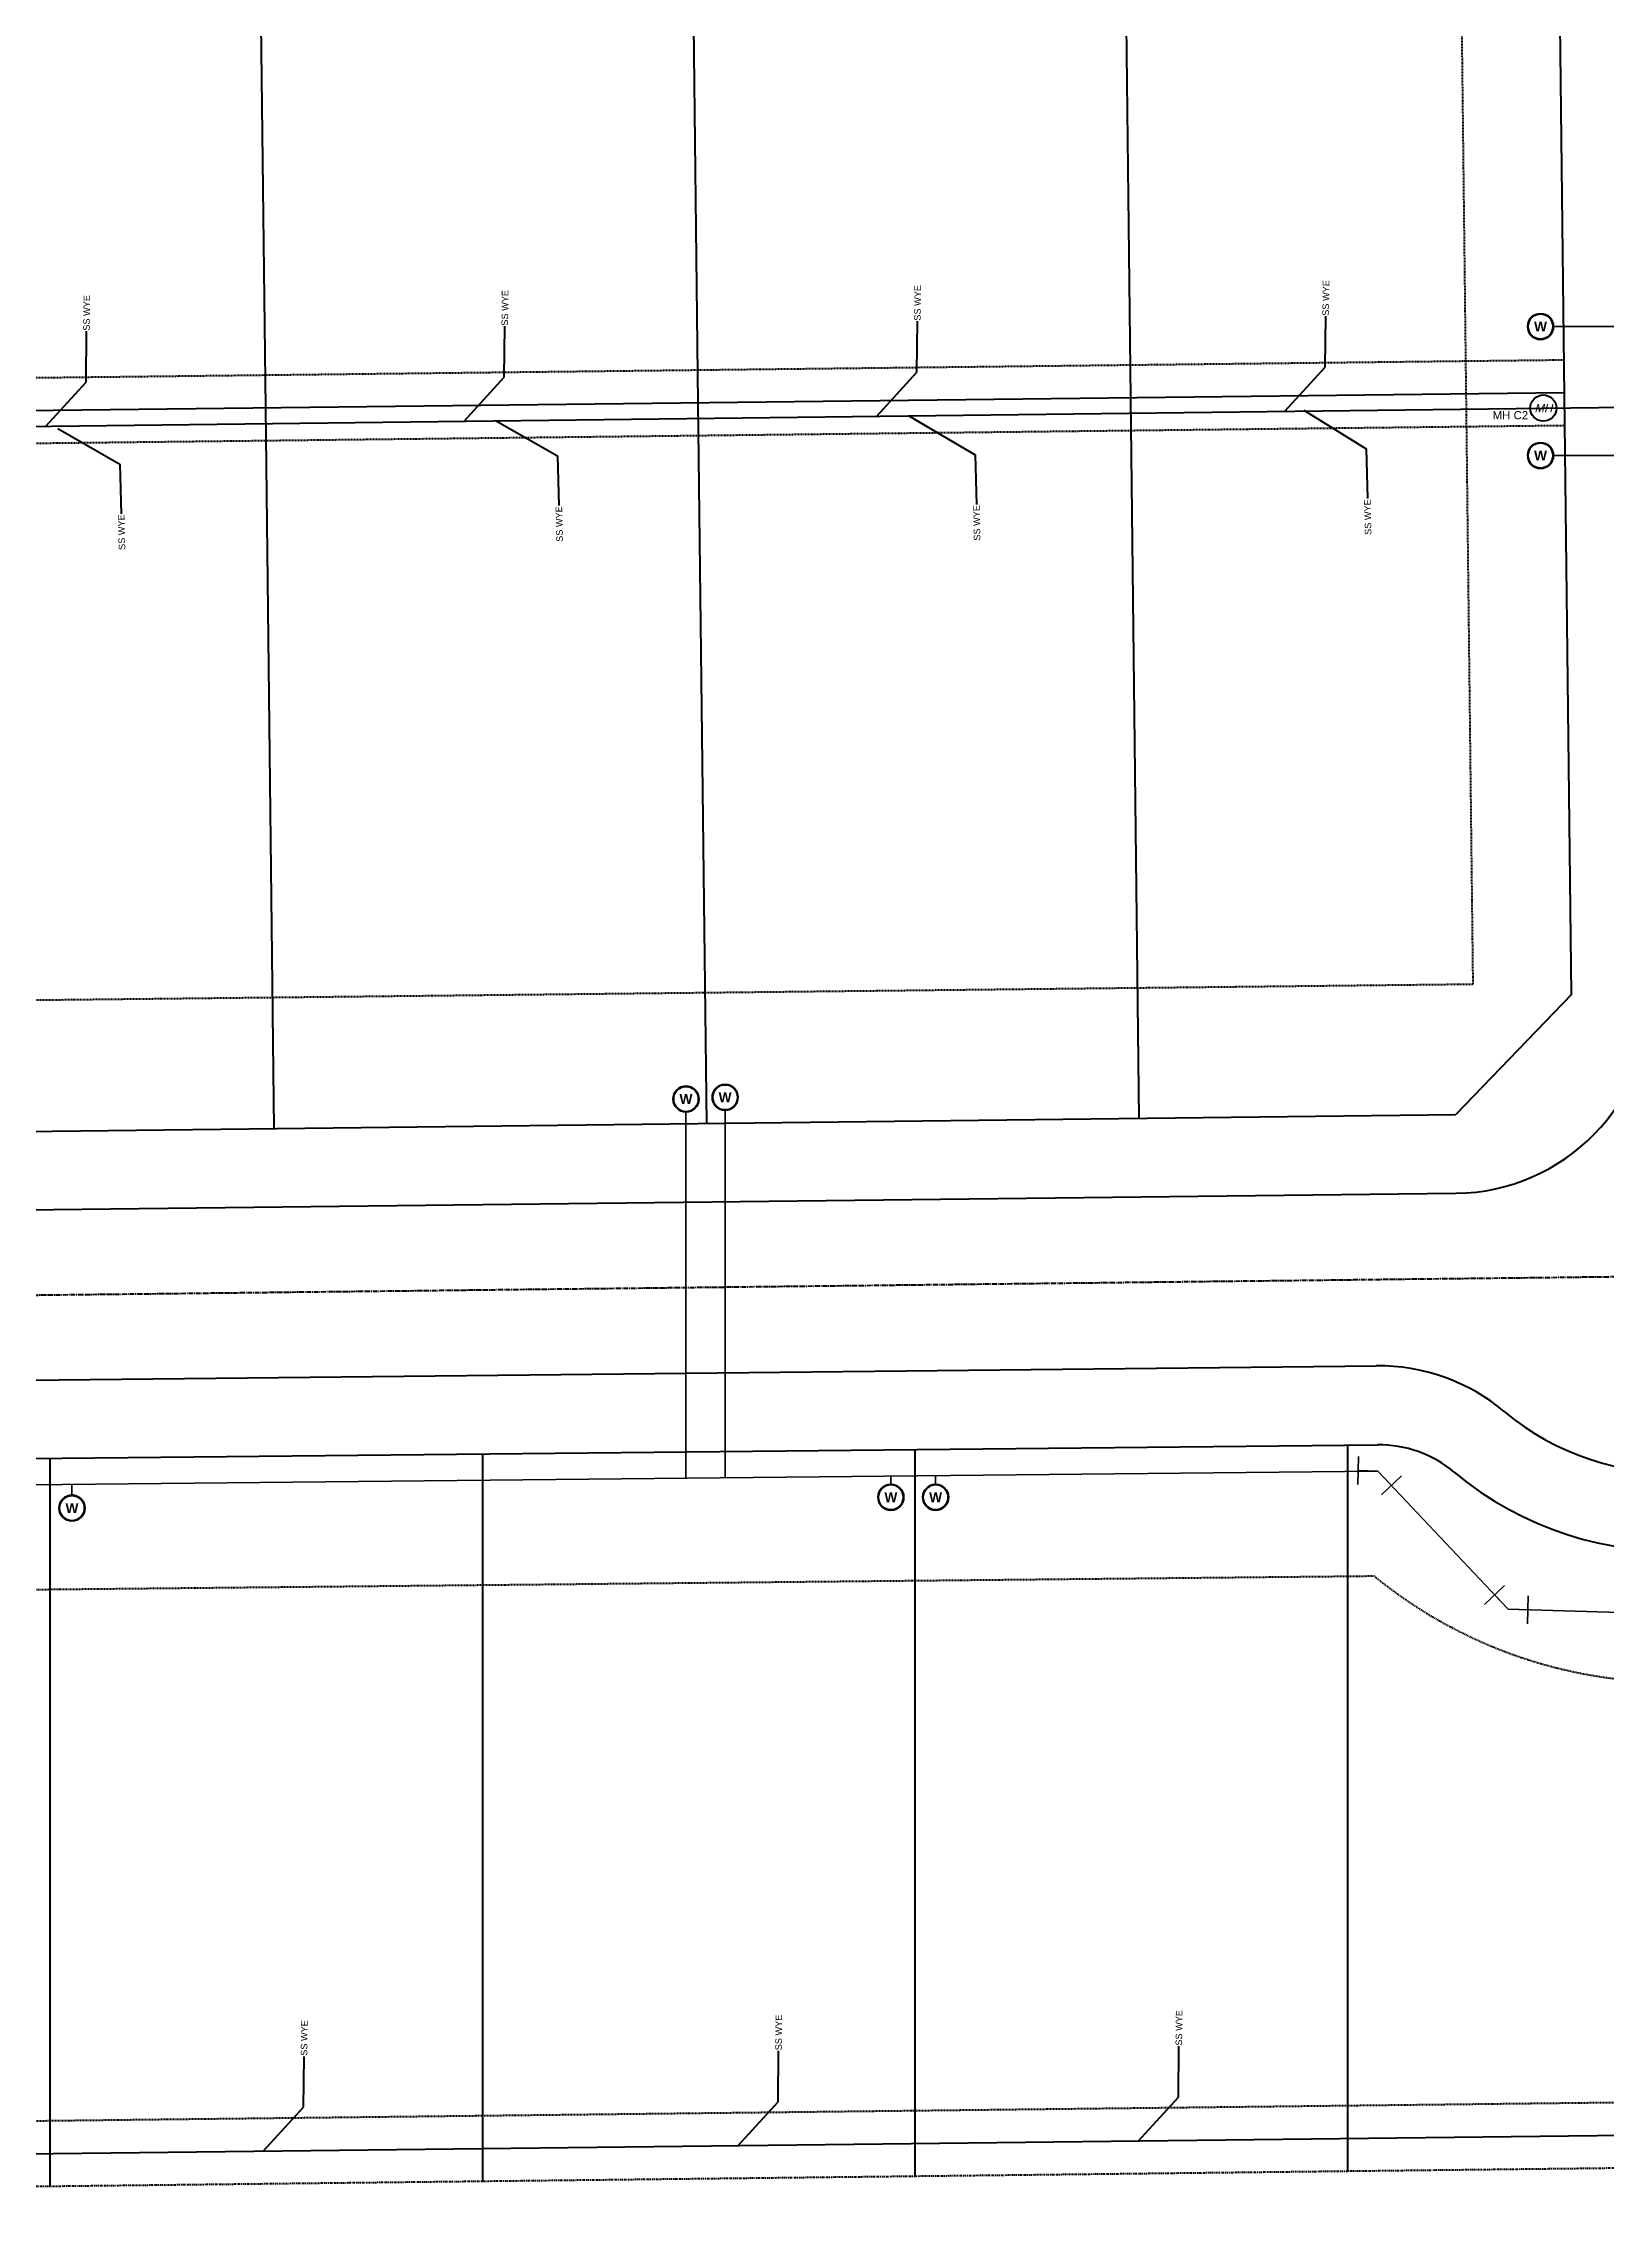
# Model space of a CAD drawing. Header units: feet. Extents: x -96 to 999, y -5 to 696.
# Drawn here: x 392.1 to 630.6, y 0 to 331.6 of the extents above; entities that cross this region are included whole.
import ezdxf
from ezdxf import colors
from ezdxf.entities.mleader import LeaderData, LeaderLine
from ezdxf.enums import TextEntityAlignment as Align
from ezdxf.math import Vec2, Vec3

# ---------------------------------------------------------------- set-up
doc = ezdxf.new("R2010")
doc.units = ezdxf.units.FT
doc.header["$MEASUREMENT"] = 0
for name, pattern in [('AutoCAD_Module2$0$BORDER2', [0.875, 0.25, -0.125, 0.25, -0.125, 0, -0.125]), ('CENTER2', [1.125, 0.75, -0.125, 0.125, -0.125]), ('HIDDEN2', [0.1875, 0.125, -0.0625])]:
    doc.linetypes.add(name, pattern=pattern)
doc.layers.get('0').update_dxf_attribs({"plot": 0})
for name, color, linetype, lineweight in [('AutoCAD_Module2$0$BOUNDARY', 7, 'AutoCAD_Module2$0$BORDER2', 90), ('BUILDINGLINE', 6, 'HIDDEN2', 40), ('EASEMENT', 3, 'HIDDEN2', 40), ('LOTLINES', 231, 'Continuous', 60), ('ROW', 5, 'Continuous', 80), ('SEWERLINE', 33, 'linetype-1', 60), ('STREET', 254, 'Continuous', 60), ('WATERLINE', 4, 'Continuous', 35), ('X-ROAD-CL', 2, 'CENTER2', 40)]:
    doc.layers.add(name, color=color, linetype=linetype, lineweight=lineweight)
doc.styles.add('EXISTING', font='arial.ttf', dxfattribs={"oblique": 15})
doc.styles.add('PROPOSED', font='arialbd.ttf', dxfattribs={"height": 2.5})
doc.styles.get("Standard").update_dxf_attribs({"font": 'arial.ttf'})
doc.linetypes.add('linetype-1', pattern='A,2.5,-0.1,["SS",Standard,S=0.1,R=0,X=-0.05,Y=-0.05],-0.2', length=2.8)

# ---------------------------------------------------------------- blocks, each defined once
blk = doc.blocks.new('45')
for p, q in [((2.11, 3.04), (-2.11, 3.03)), ((0, 3.03), (0, 0)), ((2.12, -2.12), (0, 0)), ((3.63, -0.61), (0.62, -3.63))]:
    blk.add_line(p, q)
blk = doc.blocks.new('WM-P')
h = blk.add_hatch(color=256)
h.dxf.hatch_style = 1
h.paths.add_polyline_path([(2, 0, 1), (-2, 0, 1)])
h.paths.add_polyline_path([(-1.88, 0, -1), (1.88, 0, -1)], flags=16)
h.paths.add_polyline_path([(-1.49, 0.51, -1), (1.49, -0.51, -1)], flags=0)
h.paths.add_polyline_path([(-1.36, -1.13), (1.36, -1.13), (1.36, 1.12), (-1.36, 1.12)], flags=8)
for radius in [2, 1.88]:
    blk.add_circle((0, 0), radius)
at = {"style": 'PROPOSED'}
blk.add_text('W', height=1.5, dxfattribs=at).set_placement((0, 0), align=Align.MIDDLE_CENTER)
blk = doc.blocks.new('MH-E')
blk.add_circle((0, 0), 2)
at = {"style": 'EXISTING', "oblique": 15}
blk.add_text('MH', height=1.25, dxfattribs=at).set_placement((0, 0), align=Align.MIDDLE_CENTER)
blk = doc.blocks.new('_None')

msp = doc.modelspace()

# ---------------------------------------------------------------- hatches: boundary and pattern name
at = {"layer": 'BUILDINGLINE'}
h = msp.add_hatch(dxfattribs=at)
h.set_pattern_fill('ANSI31', color=256)
edge = h.paths.add_edge_path()
edge.add_line((162.1, 267.97), (624.25, 273.37))

# ---------------------------------------------------------------- linework, layer by layer
at = {"layer": 'AutoCAD_Module2$0$BOUNDARY'}
msp.add_line((839.73, 9.8), (0, 0), dxfattribs=at)
at = {"layer": 'BUILDINGLINE'}
for p, q in [((610.25, 188.1), (608.15, 368.06)), ((178.09, 183.31), (610.25, 188.1)), ((195.3, 93.72), (595.13, 97.77))]:
    msp.add_line(p, q, dxfattribs=at)
msp.add_arc((640.65, 153.55), 72, 230.7812, 41.1794, dxfattribs=at)
at = {"layer": 'EASEMENT'}
for p, q in [((161.99, 277.97), (624.14, 283.37)), ((162.1, 267.97), (624.25, 273.37)), ((772.64, 19.02), (14.88, 10.17))]:
    msp.add_line(p, q, dxfattribs=at)
at = {"layer": 'LOTLINES'}
for p, q in [((426.03, 276.05), (424.74, 386.05)), ((492.02, 276.82), (490.74, 386.82)), ((558.02, 277.6), (556.73, 387.59)), ((162.04, 272.97), (624.2, 278.37)), ((427.31, 166.06), (426.03, 276.05)), ((493.31, 166.83), (492.02, 276.82)), ((559.3, 167.6), (558.02, 277.6)), ((459.09, 116.39), (459.09, 5.36)), ((525.09, 117.06), (525.09, 6.13)), ((591.09, 117.73), (591.09, 6.9)), ((393.09, 115.73), (393.09, 4.59))]:
    msp.add_line(p, q, dxfattribs=at)
msp.add_point((558.02, 277.6), dxfattribs=at)
msp.add_point((558.02, 277.6), dxfattribs=at)
msp.add_point((558.02, 277.6), dxfattribs=at)
msp.add_point((558.02, 277.6), dxfattribs=at)
at = {"layer": 'ROW'}
for p, q in [((625.27, 186.51), (623.12, 370.5)), ((625.27, 186.51), (607.62, 168.17)), ((181.47, 163.19), (607.62, 168.17)), ((195.09, 113.72), (595.66, 117.78))]:
    msp.add_line(p, q, dxfattribs=at)
for centre, radius, start, end in [((640.65, 153.55), 52, 230.1923, 41.7829), ((595.84, 99.78), 18, 50.1923, 90.5796)]:
    msp.add_arc(centre, radius, start, end, dxfattribs=at)
at = {"layer": 'SEWERLINE'}
for p, q in [((162.26, 270.46), (779.31, 277.91)), ((782.25, 14.12), (5.12, 5.05))]:
    msp.add_line(p, q, dxfattribs=at)
at = {"layer": 'STREET'}
for p, q in [((181.47, 151.19), (607.62, 156.17)), ((194.74, 125.53), (595.44, 129.84))]:
    msp.add_line(p, q, dxfattribs=at)
for centre, radius, start, end in [((607.27, 186.16), 30, 270.6689, 0.6689), ((640.65, 153.55), 40, 230.1127, 41.5908), ((595.76, 99.84), 30, 50.1127, 90.6161)]:
    msp.add_arc(centre, radius, start, end, dxfattribs=at)
at = {"layer": 'WATERLINE'}
for p, q in [((622.41, 288.45), (678.11, 288.45)), ((622.53, 268.76), (678.28, 268.76)), ((490.15, 168.68), (490.15, 112.68)), ((496.12, 168.81), (496.12, 112.77)), ((195.13, 109.72), (595.7, 113.78)), ((521.41, 111.77), (521.4, 113.02)), ((528.24, 111.77), (528.23, 113.09)), ((595.7, 113.78), (615.61, 92.67)), ((396.47, 110.12), (396.45, 111.76)), ((656.65, 91.48), (615.61, 92.67))]:
    msp.add_line(p, q, dxfattribs=at)
at = {"layer": 'X-ROAD-CL'}
msp.add_line((138.62, 137.69), (650.77, 143.67), dxfattribs=at)

# ---------------------------------------------------------------- block references
at = {"layer": 'SEWERLINE'}
msp.add_blockref('MH-E', (620.96, 276), dxfattribs=at)
at = {"layer": 'WATERLINE'}
for p in [(620.53, 288.45), (620.53, 268.76), (490.15, 170.55), (496.12, 170.81), (396.47, 108.12), (521.41, 109.77), (528.24, 109.77)]:
    msp.add_blockref('WM-P', p, dxfattribs=at)
for p, rotation in [((595.7, 113.78), 223.3410593390363), ((615.61, 92.67), 43.34105933903639)]:
    msp.add_blockref('45', p, dxfattribs=dict(at, rotation=rotation))

# ---------------------------------------------------------------- texts
at = {"layer": 'SEWERLINE', "insert": (613.22, 275.54), "char_height": 1.25, "attachment_point": 1}
msp.add_mtext_dynamic_manual_height_columns('MH C2', width=6.2105, gutter_width=1, heights=[0], dxfattribs=at)

# ---------------------------------------------------------------- leaders
at = {"layer": 'SEWERLINE'}
ml = msp.add_multileader_mtext('Standard', dxfattribs=at)
ml.set_content('SS WYE', color=256)
ml.set_leader_properties(color=256, linetype='ByLayer', lineweight=-1)
ml.set_arrow_properties(name='NONE')
ml.build(insert=Vec2(0, 0))
ml.multileader.update_dxf_attribs({"dogleg_length": 0.36, "arrow_head_size": 1.5})
ctx = ml.context
ctx.base_point, ctx.char_height, ctx.arrow_head_size, ctx.landing_gap_size, ctx.plane_origin, ctx.plane_x_axis, ctx.plane_y_axis = Vec3(587.76, 290.01), 1, 1.5, 0.09, Vec3(579.88, 273.91), Vec3(0.010014, 0.99995), Vec3(-0.99995, 0.010014)
notes = []
notes.append((ctx, [(0, (1, 1, 0), (587.68, 282.25), (0.010014, 0.99995), 7.76, [(0, [(581.54, 275.52)], 0, [])])]))
ctx.mtext.insert, ctx.mtext.text_direction, ctx.mtext.rotation, ctx.mtext.flow_direction = Vec3(587.25, 290.1), Vec3(0.010014, 0.99995), 1.560782, 5
ml = msp.add_multileader_mtext('Standard', dxfattribs=at)
ml.set_content('SS WYE', color=256)
ml.set_leader_properties(color=256, linetype='ByLayer', lineweight=-1)
ml.set_arrow_properties(name='NONE')
ml.build(insert=Vec2(0, 0))
ml.multileader.update_dxf_attribs({"dogleg_length": 0.36, "arrow_head_size": 1.5})
ctx = ml.context
ctx.base_point, ctx.char_height, ctx.arrow_head_size, ctx.landing_gap_size, ctx.plane_origin, ctx.plane_x_axis, ctx.plane_y_axis = Vec3(398.69, 287.72), 1, 1.5, 0.09, Vec3(390.81, 271.63), Vec3(0.010014, 0.99995), Vec3(-0.99995, 0.010014)
notes.append((ctx, [(0, (1, 1, 0), (398.61, 279.97), (0.010014, 0.99995), 7.76, [(0, [(392.48, 273.24)], 0, [])])]))
ctx.mtext.insert, ctx.mtext.text_direction, ctx.mtext.rotation, ctx.mtext.flow_direction = Vec3(398.18, 287.82), Vec3(0.010014, 0.99995), 1.560782, 5
ml = msp.add_multileader_mtext('Standard', dxfattribs=at)
ml.set_content('SS WYE', color=256)
ml.set_leader_properties(color=256, linetype='ByLayer', lineweight=-1)
ml.set_arrow_properties(name='NONE')
ml.build(insert=Vec2(0, 0))
ml.multileader.update_dxf_attribs({"dogleg_length": 0.36, "arrow_head_size": 1.5})
ctx = ml.context
ctx.base_point, ctx.char_height, ctx.arrow_head_size, ctx.landing_gap_size, ctx.plane_origin, ctx.plane_x_axis, ctx.plane_y_axis = Vec3(462.51, 288.5), 1, 1.5, 0.09, Vec3(454.63, 272.4), Vec3(0.010014, 0.99995), Vec3(-0.99995, 0.010014)
notes.append((ctx, [(0, (1, 1, 0), (462.43, 280.74), (0.010014, 0.99995), 7.76, [(0, [(456.3, 274.01)], 0, [])])]))
ctx.mtext.insert, ctx.mtext.text_direction, ctx.mtext.rotation, ctx.mtext.flow_direction = Vec3(462, 288.59), Vec3(0.010014, 0.99995), 1.560782, 5
ml = msp.add_multileader_mtext('Standard', dxfattribs=at)
ml.set_content('SS WYE', color=256)
ml.set_leader_properties(color=256, linetype='ByLayer', lineweight=-1)
ml.set_arrow_properties(name='NONE')
ml.build(insert=Vec2(0, 0))
ml.multileader.update_dxf_attribs({"dogleg_length": 0.36, "arrow_head_size": 1.5})
ctx = ml.context
ctx.base_point, ctx.char_height, ctx.arrow_head_size, ctx.landing_gap_size, ctx.plane_origin, ctx.plane_x_axis, ctx.plane_y_axis = Vec3(525.46, 289.26), 1, 1.5, 0.09, Vec3(517.58, 273.16), Vec3(0.010014, 0.99995), Vec3(-0.99995, 0.010014)
notes.append((ctx, [(0, (1, 1, 0), (525.38, 281.5), (0.010014, 0.99995), 7.76, [(0, [(519.25, 274.77)], 0, [])])]))
ctx.mtext.insert, ctx.mtext.text_direction, ctx.mtext.rotation, ctx.mtext.flow_direction = Vec3(524.95, 289.35), Vec3(0.010014, 0.99995), 1.560782, 5
ml = msp.add_multileader_mtext('Standard', dxfattribs=at)
ml.set_content('SS WYE', color=256)
ml.set_leader_properties(color=256, linetype='ByLayer', lineweight=-1)
ml.set_arrow_properties(name='NONE')
ml.build(insert=Vec2(0, 0))
ml.multileader.update_dxf_attribs({"dogleg_length": 0.36, "arrow_head_size": 1.5})
ctx = ml.context
ctx.base_point, ctx.char_height, ctx.arrow_head_size, ctx.landing_gap_size, ctx.plane_origin, ctx.plane_x_axis, ctx.plane_y_axis = Vec3(594.24, 256.7), 1, 1.5, 0.09, Vec3(576.59, 245.56), Vec3(-0.024137, 0.999709), Vec3(-0.999709, -0.024137)
ctx.text_align_type = 2
notes.append((ctx, [(1, (1, 1, 0), (593.93, 269.77), (0.024137, -0.999709), 7.59, [(0, [(584.44, 275.67)], 0, [])])]))
ctx.mtext.insert, ctx.mtext.text_direction, ctx.mtext.rotation, ctx.mtext.alignment, ctx.mtext.flow_direction = Vec3(593.6, 262.07), Vec3(-0.024137, 0.999709), 1.594935, 3, 5
ml = msp.add_multileader_mtext('Standard', dxfattribs=at)
ml.set_content('SS WYE', color=256)
ml.set_leader_properties(color=256, linetype='ByLayer', lineweight=-1)
ml.set_arrow_properties(name='NONE')
ml.build(insert=Vec2(0, 0))
ml.multileader.update_dxf_attribs({"dogleg_length": 0.36, "arrow_head_size": 1.5})
ctx = ml.context
ctx.base_point, ctx.char_height, ctx.arrow_head_size, ctx.landing_gap_size, ctx.plane_origin, ctx.plane_x_axis, ctx.plane_y_axis = Vec3(404.1, 254.4), 1, 1.5, 0.09, Vec3(386.45, 243.25), Vec3(-0.024137, 0.999709), Vec3(-0.999709, -0.024137)
ctx.text_align_type = 2
notes.append((ctx, [(1, (1, 1, 0), (403.79, 267.46), (0.024137, -0.999709), 7.59, [(0, [(394.31, 272.86)], 0, [])])]))
ctx.mtext.insert, ctx.mtext.text_direction, ctx.mtext.rotation, ctx.mtext.alignment, ctx.mtext.flow_direction = Vec3(403.47, 259.77), Vec3(-0.024137, 0.999709), 1.594935, 3, 5
ml = msp.add_multileader_mtext('Standard', dxfattribs=at)
ml.set_content('SS WYE', color=256)
ml.set_leader_properties(color=256, linetype='ByLayer', lineweight=-1)
ml.set_arrow_properties(name='NONE')
ml.build(insert=Vec2(0, 0))
ml.multileader.update_dxf_attribs({"dogleg_length": 0.36, "arrow_head_size": 1.5})
ctx = ml.context
ctx.base_point, ctx.char_height, ctx.arrow_head_size, ctx.landing_gap_size, ctx.plane_origin, ctx.plane_x_axis, ctx.plane_y_axis = Vec3(470.89, 255.64), 1, 1.5, 0.09, Vec3(453.23, 244.5), Vec3(-0.024137, 0.999709), Vec3(-0.999709, -0.024137)
ctx.text_align_type = 2
notes.append((ctx, [(1, (1, 1, 0), (470.57, 268.7), (0.024137, -0.999709), 7.59, [(0, [(461.09, 274.11)], 0, [])])]))
ctx.mtext.insert, ctx.mtext.text_direction, ctx.mtext.rotation, ctx.mtext.alignment, ctx.mtext.flow_direction = Vec3(470.25, 261.01), Vec3(-0.024137, 0.999709), 1.594935, 3, 5
ml = msp.add_multileader_mtext('Standard', dxfattribs=at)
ml.set_content('SS WYE', color=256)
ml.set_leader_properties(color=256, linetype='ByLayer', lineweight=-1)
ml.set_arrow_properties(name='NONE')
ml.build(insert=Vec2(0, 0))
ml.multileader.update_dxf_attribs({"dogleg_length": 0.36, "arrow_head_size": 1.5})
ctx = ml.context
ctx.base_point, ctx.char_height, ctx.arrow_head_size, ctx.landing_gap_size, ctx.plane_origin, ctx.plane_x_axis, ctx.plane_y_axis = Vec3(534.58, 255.82), 1, 1.5, 0.09, Vec3(516.93, 244.67), Vec3(-0.024137, 0.999709), Vec3(-0.999709, -0.024137)
ctx.text_align_type = 2
notes.append((ctx, [(1, (1, 1, 0), (534.27, 268.88), (0.024137, -0.999709), 7.59, [(0, [(524.15, 274.83)], 0, [])])]))
ctx.mtext.insert, ctx.mtext.text_direction, ctx.mtext.rotation, ctx.mtext.alignment, ctx.mtext.flow_direction = Vec3(533.94, 261.19), Vec3(-0.024137, 0.999709), 1.594935, 3, 5
ml = msp.add_multileader_mtext('Standard', dxfattribs=at)
ml.set_content('SS WYE', color=256)
ml.set_leader_properties(color=256, linetype='ByLayer', lineweight=-1)
ml.set_arrow_properties(name='NONE')
ml.build(insert=Vec2(0, 0))
ml.multileader.update_dxf_attribs({"dogleg_length": 0.36, "arrow_head_size": 1.5})
ctx = ml.context
ctx.base_point, ctx.char_height, ctx.arrow_head_size, ctx.landing_gap_size, ctx.plane_origin, ctx.plane_x_axis, ctx.plane_y_axis = Vec3(431.88, 24.44), 1, 1.5, 0.09, Vec3(424, 8.35), Vec3(0.010014, 0.99995), Vec3(-0.99995, 0.010014)
notes.append((ctx, [(0, (1, 1, 0), (431.8, 16.69), (0.010014, 0.99995), 7.76, [(0, [(425.66, 9.96)], 0, [])])]))
ctx.mtext.insert, ctx.mtext.text_direction, ctx.mtext.rotation, ctx.mtext.flow_direction = Vec3(431.37, 24.54), Vec3(0.010014, 0.99995), 1.560782, 5
ml = msp.add_multileader_mtext('Standard', dxfattribs=at)
ml.set_content('SS WYE', color=256)
ml.set_leader_properties(color=256, linetype='ByLayer', lineweight=-1)
ml.set_arrow_properties(name='NONE')
ml.build(insert=Vec2(0, 0))
ml.multileader.update_dxf_attribs({"dogleg_length": 0.36, "arrow_head_size": 1.5})
ctx = ml.context
ctx.base_point, ctx.char_height, ctx.arrow_head_size, ctx.landing_gap_size, ctx.plane_origin, ctx.plane_x_axis, ctx.plane_y_axis = Vec3(504.27, 25.29), 1, 1.5, 0.09, Vec3(496.39, 9.19), Vec3(0.010014, 0.99995), Vec3(-0.99995, 0.010014)
notes.append((ctx, [(0, (1, 1, 0), (504.19, 17.53), (0.010014, 0.99995), 7.76, [(0, [(498.06, 10.8)], 0, [])])]))
ctx.mtext.insert, ctx.mtext.text_direction, ctx.mtext.rotation, ctx.mtext.flow_direction = Vec3(503.76, 25.38), Vec3(0.010014, 0.99995), 1.560782, 5
ml = msp.add_multileader_mtext('Standard', dxfattribs=at)
ml.set_content('SS WYE', color=256)
ml.set_leader_properties(color=256, linetype='ByLayer', lineweight=-1)
ml.set_arrow_properties(name='NONE')
ml.build(insert=Vec2(0, 0))
ml.multileader.update_dxf_attribs({"dogleg_length": 0.36, "arrow_head_size": 1.5})
ctx = ml.context
ctx.base_point, ctx.char_height, ctx.arrow_head_size, ctx.landing_gap_size, ctx.plane_origin, ctx.plane_x_axis, ctx.plane_y_axis = Vec3(565.35, 26), 1, 1.5, 0.09, Vec3(557.47, 9.91), Vec3(0.010014, 0.99995), Vec3(-0.99995, 0.010014)
notes.append((ctx, [(0, (1, 1, 0), (565.27, 18.24), (0.010014, 0.99995), 7.76, [(0, [(559.14, 11.52)], 0, [])])]))
ctx.mtext.insert, ctx.mtext.text_direction, ctx.mtext.rotation, ctx.mtext.flow_direction = Vec3(564.84, 26.09), Vec3(0.010014, 0.99995), 1.560782, 5
for ctx, leaders in notes:
    for number, flags, end, landing, length, lines in leaders:
        leader = LeaderData()
        leader.index, (leader.has_last_leader_line, leader.has_dogleg_vector, leader.attachment_direction) = number, flags
        leader.last_leader_point, leader.dogleg_vector, leader.dogleg_length = Vec3(end), Vec3(landing), length
        for number, points, colour, breaks in lines:
            line = LeaderLine()
            line.index, line.vertices, line.color, line.breaks = number, Vec3.list(points), colors.encode_raw_color(colour), breaks
            leader.lines.append(line)
        ctx.leaders.append(leader)

doc.saveas('drawing.dxf')
